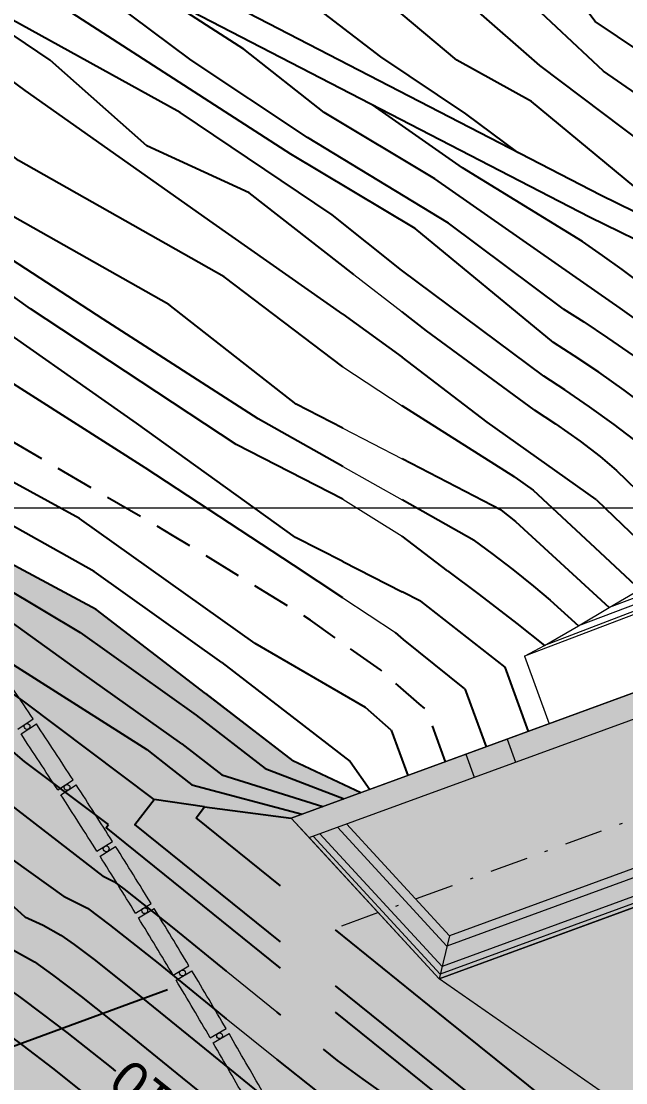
# Model space of a CAD drawing. Extents: x 61466 to 63015, y 108404 to 110397.
# Drawn here: x 62782.19 to 62801.97, y 108731.17 to 108765.94 of the extents above; entities that cross this region are included whole.
import ezdxf
from ezdxf.enums import TextEntityAlignment as Align

# ---------------------------------------------------------------- set-up
doc = ezdxf.new("R2010")
doc.units = 0
doc.header["$LTSCALE"] = 1.000015260077215
doc.header["$MEASUREMENT"] = 0
for name, pattern in [('NASCOSTA', [9.524999999999999, 6.35, -3.175]), ('TRATTEGGIATA2', [0.375, 0.25, -0.125]), ('TRATTOPUNTO2', [0.5, 0.25, -0.125, 0, -0.125])]:
    doc.linetypes.add(name, pattern=pattern)
for name, color, linetype in [('colore lago', 131, 'Continuous'), ('coordinate', 2, 'Continuous'), ('curve livello 1m', 2, 'Continuous'), ('curve livello 5m', 7, 'Continuous'), ('curve livello di scavo 1 m', 2, 'Continuous'), ('LIN010CO', 2, 'Continuous'), ('LIN010TR', 2, 'NASCOSTA'), ('LIN018CO', 6, 'Continuous'), ('LIN025CO', 7, 'Continuous'), ('LIN07CO', 4, 'Continuous'), ('LINCOLO-ROSSO-025', 10, 'Continuous'), ('Strade', 7, 'Continuous'), ('TEXT050', 3, 'Continuous'), ('TRATTCOLO-32', 255, 'Continuous')]:
    doc.layers.add(name, color=color, linetype=linetype)
doc.layers.add('Colori bordi', color=5, linetype='Continuous', plot=False)
doc.layers.add('no_plot', color=5, linetype='Continuous', plot=False)
doc.layers.add('LINCOLOBLU-025', color=150, linetype='Continuous', lineweight=25)
doc.styles.add('ARIAL', font='arial.ttf')

# ---------------------------------------------------------------- blocks, each defined once
blk = doc.blocks.new('SEZ1')
at = {"layer": 'LIN07CO'}
for q in [(-0.4999999999999929, 1.5), (0, 0)]:
    blk.add_line((7.105427357601002e-15, 1.5), q, dxfattribs=at)
at = {"layer": 'TEXT050', "style": 'ARIAL'}
blk.add_attdef('NOME_SEZIONE', text='', height=0.4, dxfattribs=at).set_placement((-0.25, 1.166651639040111), align=Align.MIDDLE)
blk = doc.blocks.new('CONTORNO')
at = {"layer": 'Colori bordi', "lineweight": 0, "ltscale": 2, "flags": 128}
blk.add_lwpolyline([(9.426109361193085, 101.4709291536419, 0.7650295739187453), (-27.5608030434887, 123.1135758659511), (-31.83024715010106, 118.9179519399622, 0.2781912939660241), (-69.07859010582615, 126.1408358634362), (-85.83009494427824, 120.004657439742), (-86.10525989600865, 120.7558459975553), (-102.9903825197835, 114.570722563818), (-98.15326363751956, 109.3137276651105), (-85.19983467704878, 114.0586477225297), (-84.42731888311391, 113.2190753062459), (-89.14397352362721, 103.0495060201356)], format="xyb", dxfattribs=at)
blk = doc.blocks.new('barrageflott')
at = {"layer": 'TRATTCOLO-32'}
h = blk.add_hatch(color=256, dxfattribs=at)
h.paths.add_polyline_path([(-40.67691753002873, 110.4231217600609), (-41.15748924885702, 110.0638853155397, -0.002639250744120517), (-39.85369007381087, 108.300381502384), (-39.36935275357973, 108.6545246376336, 0.002639250744116973)])
h.paths.add_polyline_path([(-39.25716675069998, 108.5009484511538), (-39.74182715073403, 108.1472475935734, -0.002639250744101069), (-38.45834038988687, 106.3689057472075), (-37.96997305427794, 106.7174704406352, 0.002639250744109729)])
h.paths.add_polyline_path([(-37.85955588555953, 106.5626176294172), (-38.34824120697158, 106.2144988901564, -0.002639250744143849), (-37.08523571027035, 104.4215529614594), (-36.59290260676062, 104.7644933574484, 0.002639250744123338)])
h.paths.add_polyline_path([(-36.48426879821636, 104.6083842932567), (-36.97691475170723, 104.265893469259, -0.002639250744139114), (-35.73455667465169, 102.4585793304432), (-35.23832257247705, 102.7958503132249, 0.002639250744122768)])
h.paths.add_polyline_path([(-35.13148641544103, 102.6385055330757), (-35.62802819065109, 102.3016876809706, -0.002639250744111712), (-34.4064809725096, 100.4802430944546), (-33.9064111540356, 100.8118002941192, 0.002639250744129094)])
h.paths.add_polyline_path([(-33.80138670346059, 100.6532404976024), (-34.30175897748268, 100.3221399276954, -0.002639250744078589), (-33.10118331971171, 98.48680451481778), (-32.5973435719643, 98.81260431313422, 0.002639250744100181)])
h.paths.add_polyline_path([(-32.49414464438451, 98.65285035969282), (-32.99828159042227, 98.32751063014439, -0.002639250744097403), (-31.81883543553704, 96.47852583962958), (-31.31129204148601, 96.79852537582337, 0.002639250744063179)])
h.paths.add_polyline_path([(-31.20993221332901, 96.63759828200273), (-31.71776750932622, 96.3180621930369, -0.002639250744102978), (-30.55960602012055, 94.45567126931564), (-30.04842574996292, 94.7698284456128, 0.002639250744125118)])
h.paths.add_polyline_path([(-29.94891835565795, 94.60774938226677), (-30.460385192986, 94.2940589707141, -0.002639250744062928), (-29.32366073217418, 92.41850692186563), (-28.80891083458846, 92.72678040910978, 0.002639250744101873)])
h.paths.add_polyline_path([(-28.71126896493661, 92.56357069867954), (-29.22630005727115, 92.25576723228733, -0.002639250744152593), (-28.11116216734808, 90.36730079773406), (-27.59291036058858, 90.6696500408143, 0.002639250744159465)])
h.paths.add_polyline_path([(-27.4971468609001, 90.5053311544616), (-28.01567445296678, 90.20345512650965, -0.0026392507441044), (-26.92226983667933, 88.30232274475566), (-26.4005842996994, 88.59870796791802, 0.002639250744119277)])
h.paths.add_polyline_path([(-26.30671176820761, 88.43330152268754), (-26.82866764477512, 88.13739264667674, -0.002639250744112393), (-25.7571401456662, 86.22384442242037), (-25.23208950912522, 86.51422663450649, 0.002639250744126293)])
h.paths.add_polyline_path([(-25.1401202952984, 86.34775439057557), (-25.66543579014251, 86.05785159500374, -0.002639250744129545), (-24.61592637370632, 84.13213926635217), (-24.08757971103478, 84.41648026593612, 0.002639250744081125)])
h.paths.add_polyline_path([(-23.9975259139319, 84.24896412367525), (-24.52613191878481, 83.96510554685665, -0.002639250744117161), (-23.49877865394228, 82.02748245216208), (-22.96720547211589, 82.30574483258533, 0.002639250744102623)])
h.paths.add_polyline_path([(-22.87907893881493, 82.13720682966232), (-23.41090591259126, 81.85942981483822, -0.002639250744108174), (-22.40584395347105, 79.91015085937397), (-21.87111418393033, 80.18229801363486, 0.002639250744105732)])
h.paths.add_polyline_path([(-21.78492650801491, 80.01276032223541), (-22.31990448584838, 79.74110141249548, -0.002639250744087263), (-21.33726605403353, 77.7804230349575), (-20.79945004353067, 78.04641916057153, 0.002639250744118918)])
h.paths.add_polyline_path([(-20.71521256344568, 77.87590408428514), (-21.25327116595872, 77.61039901792537, -0.002639250744117056), (-20.29318553309713, 75.63857915661356), (-19.75235403435363, 75.89838926029915, 0.002639250744117993)])
h.paths.add_polyline_path([(-19.6700778320228, 75.72691923136881), (-20.21114627458155, 75.4676029370894, -0.002639250744073535), (-19.27373974538932, 73.48490099610353), (-18.72996390784101, 73.7384908983222, 0.002639250744114349)])
h.paths.add_polyline_path([(-16.68350757488224, 69.21002784853044), (-17.23317691691045, 68.96947927867586, -0.002639250744130516), (-16.36453561045346, 66.95570166716061), (-15.81235747954634, 67.19043409299047, 0.002639250744103163)])
h.paths.add_polyline_path([(-17.6540927306196, 71.39369608346897), (-18.20096692482184, 71.14685885829385, -0.002639250744103309), (-17.30928556653089, 69.14317666215356), (-16.75983603970963, 69.3842269006418, 0.002639250744081492)])
h.paths.add_polyline_path([(-18.64965980718262, 73.56608847460302), (-19.19366690913739, 73.31299506693904, -0.002639250744106423), (-18.27906280475145, 71.31967188189446), (-17.73241416520614, 71.56700822150742, 0.002639250744093326)])
at = {"layer": 'LINCOLO-ROSSO-025', "lineweight": 0}
for p, q in [((-34.4064809725096, 100.4802430944546), (-33.9064111540356, 100.8118002941192)), ((-34.30175897746813, 100.3221399276954), (-33.80138670346059, 100.6532404976024)), ((-33.10118331971171, 98.48680451481778), (-32.5973435719643, 98.81260431313422)), ((-32.99828159043682, 98.32751063014439), (-32.49414464438451, 98.65285035969282)), ((-31.81883543553704, 96.47852583962958), (-31.31129204148601, 96.79852537582337)), ((-31.71776750931167, 96.3180621930369), (-31.20993221332901, 96.63759828200273)), ((-30.559606020106, 94.45567126931564), (-30.04842574996292, 94.7698284456128)), ((-30.46038519300055, 94.2940589707141), (-29.94891835565795, 94.60774938226677)), ((-29.32366073217418, 92.41850692186563), (-28.80891083460301, 92.72678040910978)), ((-29.22630005727115, 92.25576723228733), (-28.71126896493661, 92.56357069867954)), ((-28.11116216734808, 90.36730079773406), (-27.59291036058858, 90.6696500408143)), ((-28.01567445296678, 90.20345512650965), (-27.4971468609001, 90.5053311544616))]:
    blk.add_line(p, q, dxfattribs=at)
for centre in [(-34.10399138514185, 100.5668679202354), (-32.79772007883003, 98.56995421320607), (-31.51443846344773, 96.55818947181979), (-30.25431536196265, 94.53183835512027), (-29.01751655069529, 92.49116744105413), (-27.80420473752019, 90.43644519142981)]:
    blk.add_circle(centre, 0.09495690182756213, dxfattribs=at)
for radius, start, end in [(208.3435769920455, 33.54524647774818, 34.15011678750808), (208.3435769920455, 32.88807337687573, 33.49294368744631), (207.7435769920455, 32.88807337687573, 33.49294368744631), (208.3435769920455, 32.23090027664895, 32.83577058665396), (207.7435769920455, 32.23090027664895, 32.83577058665396), (207.7435769920455, 31.57372717591391, 32.17859748693687), (208.3435769920455, 31.57372717591391, 32.17859748693687), (208.3435769920455, 30.91655407606351, 31.52142438595143), (207.7435769920455, 30.91655407606351, 31.52142438595143), (208.3435769920455, 30.25938097533888, 30.86425128554118), (207.7435769920455, 30.25938097533888, 30.86425128554118), (208.3435769920455, 29.60220787538474, 30.20707818504319), (207.7435769920455, 29.60220787538474, 30.20707818504319)]:
    blk.add_arc((-207.5503023650672, -14.31788796625915), radius, start, end, dxfattribs=at)

msp = doc.modelspace()

# ---------------------------------------------------------------- hatches: boundary and pattern name
at = {"layer": 'colore lago', "linetype": 'Continuous', "lineweight": 0}
msp.add_hatch(color=256, dxfattribs=at).paths.add_polyline_path([(62823.09817661175, 108712.4259249997), (62823.69215338399, 108711.8537775154), (62824.21109170993, 108710.8043055153), (62823.36964649598, 108710.5709500145), (62827.76780187683, 108704.9415678377), (62841.0612084289, 108708.6281557489), (62841.76361921904, 108707.7291109357), (62836.24348806483, 108697.9723121517), (62840.64165107512, 108692.3430128031), (62841.44165107415, 108693.7569293927), (62841.44165107414, 108692.1954400526), (62842.48685966961, 108690.2224897483), (62842.98217337792, 108689.2875286929), (62843.39174940745, 108688.5144072743), (62843.65497841647, 108688.0175325301), (62843.97450582117, 108687.4143881501), (62844.75686056812, 108686.8771393775), (62845.651826458, 108686.3088956394), (62846.4281971067, 108685.8574338198), (62846.94271509662, 108685.6101572521), (62847.64613995038, 108685.5226941407), (62848.41310224529, 108685.4364554948), (62848.93480919932, 108685.253612581), (62849.70787289062, 108684.9346624083), (62850.50037421178, 108684.5752900286), (62850.96863960474, 108684.3175687119), (62851.94725538202, 108683.3047293175), (62853.32176082, 108681.8745688514), (62854.11505408533, 108681.0663942169), (62854.82266913473, 108680.3506902802), (62855.33964134585, 108679.8331626079), (62855.56100609637, 108679.6195167664), (62856.09811269535, 108679.3835591483), (62856.70619305045, 108678.9200388288), (62857.53490679127, 108678.2117382685), (62858.14972630373, 108677.6294074583), (62858.5092218959, 108677.2430243805), (62858.88387910501, 108676.3636242485), (62859.22313943096, 108675.2960024164), (62859.57892881548, 108674.5273686906), (62860.02155128967, 108674.2465495673), (62860.52435460854, 108673.9416885634), (62861.12115362707, 108673.2309147963), (62861.76312353993, 108672.325610857), (62862.36738475427, 108671.601265911), (62862.86301142563, 108671.2800164966), (62863.35149079989, 108671.0099513324), (62863.80977166743, 108670.755286542), (62864.37336186592, 108670.3884464301), (62865.15864880766, 108669.8550757039), (62866.02413744318, 108669.2525379477), (62866.82833272299, 108668.6781967457), (62867.74419357038, 108667.9959260937), (62868.79593716702, 108667.1897105296), (62869.66804043393, 108666.5014147227), (62870.57400836481, 108665.7583889601), (62871.45489499047, 108665.0205191369), (62872.22788044123, 108664.3587130485), (62872.81014484735, 108663.8438784899), (62873.11886833908, 108663.5469232564), (62873.68024425061, 108662.6645400266), (62874.16767086019, 108661.9407410948), (62874.81943522722, 108661.6995972521), (62876.54236221588, 108661.081396948), (62874.84939381115, 108652.7494769948), (62874.60899161969, 108651.5664090476), (62869.26120182507, 108652.494975652), (62863.75619694225, 108653.039973821), (62858.19319340221, 108653.2359729665), (62852.65020176403, 108653.068980779), (62847.09919926159, 108652.5469776052), (62841.61920353405, 108651.6369739431), (62836.19519993298, 108650.3589740651), (62830.87619968884, 108648.7639881032), (62825.68720432751, 108646.7969776052), (62820.62120243542, 108644.4869800466), (62815.73320194714, 108641.8729816335), (62811.01320072643, 108638.9139819997), (62806.80919834606, 108635.9189868825), (62802.65320011608, 108632.5279804128), (62798.57820316784, 108628.7519794362), (62795.53019901745, 108625.5499835866), (62792.2431954868, 108621.7199522686), (62789.65820175206, 108618.3019781946), (62786.55020328991, 108613.6989780324), (62783.7532062196, 108608.8829837697), (62781.28120609753, 108603.9239841359), (62779.15719791882, 108598.7899814504), (62777.36419865124, 108593.5199771779), (62775.92320438854, 108588.1479831594), (62774.82820316784, 108582.6989780324), (62774.09919926159, 108577.2059818166), (62773.74220463268, 108571.8269763845), (62773.73320194714, 108566.2699695485), (62774.08020206921, 108560.7079883473), (62774.82220646374, 108555.2139850515), (62775.90719791882, 108549.756984319), (62776.77414833636, 108546.5428929094), (62775.53419682018, 108543.8969837087), (62771.47070551834, 108542.340006355), (62770.73672383319, 108542.9311086512), (62769.8807971655, 108543.3994552256), (62769.15970351557, 108543.6045421058), (62768.39696209739, 108543.3970987212), (62767.45374367202, 108542.8951868686), (62766.47973204842, 108542.3669666459), (62765.62461103556, 108542.0805981508), (62765.12870497692, 108542.1670055606), (62764.204231476, 108542.3740838165), (62761.9196536024, 108542.9690183366), (62758.98866001823, 108543.7845903441), (62755.80542274813, 108544.684752528), (62752.76411381675, 108545.5334575773), (62750.25890524864, 108546.1946581808), (62749.51457897673, 108546.3610908702), (62748.65062731056, 108546.5450740564), (62748.14007827736, 108546.6655041552), (62747.52541194316, 108546.9626913245), (62746.76880594499, 108547.3351362076), (62745.62765381109, 108547.8242149221), (62744.24713276765, 108548.3862628351), (62742.73242988839, 108548.9885983218), (62741.18873224709, 108549.5985397573), (62739.72122691743, 108550.1834055166), (62738.4351009732, 108550.7105139748), (62737.43554148808, 108551.147183507), (62736.77867844934, 108551.475139223), (62735.73992291521, 108552.1307264756), (62732.79995647849, 108553.8291477977), (62729.64050356369, 108555.8461097675), (62727.66619297499, 108557.1446212464), (62727.66619297498, 108746.1014998636), (62759.54776977518, 108763.6790541956), (62762.17366749162, 108761.5122182599), (62766.05824036466, 108758.5995564815), (62770.75016502605, 108755.7212977379), (62775.76967393806, 108752.4274879924), (62780.62539072475, 108748.8213352054), (62784.64869804524, 108746.6715138796), (62791.07767767625, 108741.7120747868), (62792.19060390321, 108741.1924323833), (62793.30353013008, 108740.6727899799), (62792.40613320151, 108740.3440665982), (62791.02638676144, 108739.8386570594), (62795.86350564371, 108734.5816621607), (62808.8169346042, 108739.3265822181), (62809.5894503981, 108738.4870098018), (62804.8727957576, 108728.3174405157), (62809.7099146398, 108723.0604456169), (62811.19752626401, 108726.267881954), (62812.27661652953, 108725.7715037746), (62812.5570701946, 108725.5001296401), (62813.17887806522, 108725.007059065), (62813.95657222585, 108724.4397909695), (62814.81879083112, 108723.8336711778), (62815.6941720356, 108723.224045514), (62816.51135399395, 108722.6462598022), (62817.19897486074, 108722.1356598666), (62817.68567279058, 108721.7275915312), (62818.12691195921, 108721.1889484797), (62818.71211063369, 108720.4672658768), (62819.25879983142, 108719.8402666681), (62819.8945759946, 108719.1211262297), (62820.22701885716, 108718.7313537859), (62820.52803513606, 108718.087378359), (62820.82610423578, 108717.2446839942), (62821.42451595351, 108715.3352864398), (62821.73040465539, 108714.4546509352), (62822.04445360452, 108713.7474402752)])
at = {"layer": 'LINCOLOBLU-025', "linetype": 'Continuous', "lineweight": 0}
h = msp.add_hatch(color=256, dxfattribs=at)
h.dxf.hatch_style = 1
h.paths.add_polyline_path([(62848.33335153045, 108705.9380473326), (62847.63706697371, 108706.3319861807), (62847.70318092619, 108706.4488421961, -0.1419504759836536), (62851.28574381897, 108709.9500039628), (62851.84925946483, 108710.2519463723), (62850.38511670616, 108714.0366011934), (62848.09857755758, 108713.4024877666), (62838.05603476665, 108695.6523534757), (62840.10850940776, 108693.0253057337), (62840.64161915146, 108692.3429563782), (62846.42824801597, 108702.5707882703)])
h.paths.add_polyline_path([(62848.09857755758, 108713.4024877666), (62841.73479803451, 108711.6376555118), (62825.95520132848, 108707.2615860499), (62827.76777758256, 108704.9415942408), (62841.06118413463, 108708.628182152), (62841.76359492475, 108707.7291373388), (62836.24346377055, 108697.9723385548), (62838.05603476665, 108695.6523534757)])
h.paths.add_polyline_path([(62850.38511670616, 108714.0366011934), (62849.26841637551, 108716.9231539323), (62840.91170492508, 108714.6056327394), (62840.69791422422, 108715.3765371021), (62823.3696222017, 108710.5709764176), (62825.95520132848, 108707.2615860499), (62841.73479803451, 108711.6376555118)])
edge = h.paths.add_edge_path()
edge.add_line((62819.64908680371, 108742.911108537), (62816.5624024619, 108748.3407075502))
edge.add_line((62816.5624024619, 108748.3407075502), (62808.1866500426, 108745.2726183386))
edge.add_line((62808.1866500426, 108745.2726183386), (62807.91148509092, 108746.0238068962))
edge.add_line((62807.91148509092, 108746.0238068962), (62791.02636246716, 108739.8386834625))
edge.add_line((62791.02636246716, 108739.8386834625), (62795.86348134943, 108734.5816885637))
edge.add_line((62795.86348134943, 108734.5816885637), (62808.8169103099, 108739.3266086212))
edge.add_line((62808.8169103099, 108739.3266086212), (62809.58942610383, 108738.4870362049))
edge.add_line((62809.58942610383, 108738.4870362049), (62804.87277146332, 108728.3174669188))
edge.add_line((62804.87277146332, 108728.3174669188), (62809.70989034553, 108723.06047202))
edge.add_line((62809.70989034553, 108723.06047202), (62816.23203688653, 108737.1228586475))
edge.add_line((62816.23203688653, 108737.1228586475), (62815.50629536007, 108737.4594581674))
edge.add_line((62815.50629536007, 108737.4594581674), (62816.8329831881, 108740.3199270412))
edge.add_arc((62821.36886775069, 108738.2161800182), 5.000000030219407, 110.11809058462421, 155.1180905846439, ccw=False)

# ---------------------------------------------------------------- linework, layer by layer
at = {"layer": 'Colori bordi', "linetype": 'Continuous', "lineweight": 0, "flags": 128}
msp.add_lwpolyline([(62780.62539072475, 108748.8213352054), (62784.64869804524, 108746.6715138796), (62791.07767767625, 108741.7120747868), (62792.19060390321, 108741.1924323833), (62793.30353013008, 108740.6727899799), (62792.40613320151, 108740.3440665982), (62791.02638676144, 108739.8386570594), (62795.86350564371, 108734.5816621607), (62808.8169346042, 108739.3265822181), (62809.5894503981, 108738.4870098018), (62804.8727957576, 108728.3174405157)], dxfattribs=at)
at = {"layer": 'coordinate', "linetype": 'Continuous', "lineweight": 0}
for p, q in [((62727.66619297498, 108750.0000152588), (62794.65394160839, 108750.0000152588)), ((62794.65394160839, 108750.0000152588), (62912.46193553894, 108750.0000152588))]:
    msp.add_line(p, q, dxfattribs=at)
at = {"layer": 'curve livello 1m', "color": 152, "linetype": 'TRATTEGGIATA2', "ltscale": 5, "flags": 128}
msp.add_lwpolyline([(62796.07571221086, 108741.6882571892), (62795.45661276275, 108743.3783722225), (62795.2140165139, 108743.5837344707), (62794.52546885352, 108744.1801949249), (62793.9459773293, 108744.6938517407), (62791.65480363501, 108746.3247884124), (62787.1459236623, 108749.0987513028), (62780.76412517219, 108752.8436018339), (62775.35346920494, 108757.1432456294), (62768.20862916773, 108761.9976815455), (62764.53215727046, 108764.7716455798), (62763.53470424555, 108765.8772258322)], dxfattribs=at)
at = {"layer": 'curve livello 5m', "color": 2}
for p, q in [((62792.71392628861, 108756.3413927796), (62794.65415480157, 108754.9359709917)), ((62792.71392628861, 108748.2430129228), (62794.65415480157, 108747.2552596596)), ((62798.01188175486, 108744.7844698366), (62798.78280517196, 108742.679881857)), ((62788.21930761161, 108743.9256260501), (62791.07767767625, 108741.7120747868)), ((62793.30353013008, 108740.6727899799), (62791.07767767634, 108741.7120747867))]:
    msp.add_line(p, q, dxfattribs=at)
at = {"layer": 'curve livello 5m', "color": 2, "flags": 128}
for points in [[(62805.33221949961, 108761.4731908657), (62801.24392786922, 108764.3062814451), (62798.16531322326, 108767.2030377971), (62794.09067500559, 108771.3671239805), (62788.83891979145, 108775.8933057089), (62786.62422480161, 108778.6073773118)], [(62792.71392628861, 108756.3413927796), (62788.47673016034, 108759.3274814295), (62782.31949947765, 108763.6726165294), (62776.70555324162, 108767.8367027128), (62772.55338758655, 108770.849577025)], [(62792.71392628861, 108748.2430129228), (62791.16923237357, 108749.0294030027), (62785.96667877288, 108752.7742535338), (62780.41728835819, 108756.657801809), (62772.30130440732, 108762.62182311), (62767.02938427831, 108766.227975897), (62765.96547059452, 108767.2174019419)], [(62800.24353772291, 108757.6191852344), (62795.72052973635, 108760.7758601775), (62792.09862925296, 108762.9484265834), (62789.47275234127, 108765.0304702471), (62786.85183893642, 108766.7313162577)], [(62788.21930761161, 108743.9256260501), (62788.21930761161, 108743.9256260501), (62784.64869804523, 108746.6715333447), (62780.62539072474, 108748.8213546705), (62775.76967393805, 108752.4275074575), (62770.75016502605, 108755.7213172031), (62766.05824036465, 108758.5995759467), (62762.17366749161, 108761.5122377251), (62759.54776977518, 108763.6790736608)], [(62785.04534456848, 108739.6319348708), (62782.29528043995, 108741.6976900475), (62778.87334765264, 108744.611900729), (62774.56424762076, 108747.6528160237), (62770.38188656142, 108751.5806647554), (62763.5380209868, 108756.2687434547), (62755.26445056529, 108761.3175130452)], [(62803.31551321442, 108755.4524250052), (62801.7858717802, 108756.5448027529), (62800.24353772291, 108757.6191852344)], [(62801.00102180502, 108750.2708886862), (62797.44093257027, 108752.8097810676), (62794.65415480157, 108754.9359709917)], [(62801.00102180502, 108750.2708886862), (62801.3144102348, 108749.9773250001), (62801.84844290488, 108749.4647337974)], [(62801.84843777694, 108749.4647307837), (62802.10376887483, 108749.219651256), (62802.9075337032, 108748.4472091602), (62803.4500951876, 108747.9361980562)], [(62795.25408949642, 108746.9498381855), (62794.65415480157, 108747.2552596596)], [(62795.25408949642, 108746.9498381855), (62798.01188175485, 108744.7844698366)], [(62790.67760436775, 108734.9290342056), (62784.96617371011, 108739.5337354783), (62784.96617371011, 108739.5337354783), (62785.04533978426, 108739.6319289367)], [(62779.74891790357, 108735.2808346372), (62780.39571187791, 108734.9864086993), (62781.13974843515, 108734.6068974254), (62781.75781660815, 108734.2561541978), (62781.75781660815, 108734.2561541978), (62782.16868385187, 108733.9660083358), (62782.88204159408, 108733.4354582869), (62783.68388251213, 108732.8236690657), (62785.13427471034, 108731.6695074667), (62785.27497634636, 108731.5550814593)], [(62822.27927462575, 108706.1590977171), (62820.7825035203, 108707.3682845798), (62814.20701710384, 108715.9590206895), (62792.47019997232, 108733.4837978442)]]:
    msp.add_lwpolyline(points, dxfattribs=at)
at = {"layer": 'curve livello di scavo 1 m', "linetype": 'Continuous', "lineweight": 0}
for p, q in [((62804.61063858033, 108747.7378676014), (62800.42121661127, 108746.134723605)), ((62804.66591747299, 108747.9731640404), (62801.42596496605, 108746.7333485125)), ((62804.52772024133, 108747.384922943), (62798.66072102696, 108745.1398293151)), ((62804.55535968766, 108747.5025711625), (62799.30956029919, 108745.4951887938)), ((62798.66072102696, 108745.1398293151), (62799.46965338608, 108742.9314785483))]:
    msp.add_line(p, q, dxfattribs=at)
at = {"layer": 'LIN010CO', "linetype": 'Continuous', "lineweight": 0}
for p, q in [((62808.14827526948, 108740.0532956298), (62796.12212583885, 108735.6480437215)), ((62796.12212583887, 108735.6480437215), (62792.53999136097, 108739.541117912)), ((62808.7249316312, 108739.4265838152), (62795.8990991465, 108734.7284031253)), ((62808.56816417223, 108739.5969591465), (62795.95973027823, 108734.9784128866)), ((62795.8990991465, 108734.7284031253), (62791.74030830684, 108739.2481891303)), ((62795.95973027823, 108734.9784128866), (62791.95770689749, 108739.3278235605)), ((62796.20365806652, 108735.9842382177), (62795.86351327309, 108734.581666367))]:
    msp.add_line(p, q, dxfattribs=at)
at = {"layer": 'LIN010TR', "linetype": 'TRATTOPUNTO2', "lineweight": 0, "ltscale": 5, "flags": 128}
msp.add_lwpolyline([(62792.68472842413, 108736.3140008215), (62818.63592400274, 108745.8200820909), (62825.99757186894, 108748.5166986179, -0.448954292473764), (62870.31262296876, 108724.7176105287), (62882.81112931504, 108672.2807103333)], format="xyb", dxfattribs=at)
at = {"layer": 'LIN018CO', "lineweight": 0}
msp.add_line((62801.42596496605, 108746.7333485125), (62802.43353275488, 108747.3330523179), dxfattribs=at)
at = {"layer": 'LIN018CO'}
for p, q in [((62787.91907786834, 108739.8505272588), (62788.19021323915, 108740.2048187437)), ((62790.67760436775, 108737.6265327391), (62787.91907786834, 108739.8505272588)), ((62796.06584892511, 108733.282392355), (62792.47019997231, 108736.1812963777))]:
    msp.add_line(p, q, dxfattribs=at)
at = {"layer": 'LIN018CO', "lineweight": 0, "flags": 128}
msp.add_lwpolyline([(62798.66072102696, 108745.1398293151), (62799.3095602992, 108745.4951887938), (62800.42121661127, 108746.134723605), (62801.42596496605, 108746.7333485125)], dxfattribs=at)
at = {"layer": 'LIN018CO', "flags": 128}
for points in [[(62790.67760436775, 108735.7896646901), (62785.90829075107, 108739.6348071416), (62786.5403654028, 108740.4510083713)], [(62822.27927462575, 108707.0204174576), (62821.26585374435, 108707.8391232782), (62814.69016245152, 108716.4301270546), (62792.47019997232, 108734.3444283287)], [(62799.90054677374, 108730.1907610068), (62796.06584892511, 108733.282392355)]]:
    msp.add_lwpolyline(points, dxfattribs=at)
at = {"layer": 'LIN025CO', "linetype": 'Continuous', "lineweight": 0}
for p, q in [((62791.02639439081, 108739.8386612657), (62804.48799874885, 108744.7697290716)), ((62791.6127118311, 108739.2014497629), (62804.56614079163, 108743.9463698203)), ((62798.09413164599, 108742.4276165428), (62798.36929659775, 108741.676427985)), ((62796.74058516543, 108741.9318042089), (62797.01575011717, 108741.1806156511)), ((62807.93746607311, 108740.2824036788), (62796.20365806654, 108735.9842382177)), ((62791.61271183114, 108739.2014497628), (62791.02639439081, 108739.8386612657)), ((62796.20365806654, 108735.9842382177), (62792.83233278495, 108739.6482043592)), ((62795.86351327307, 108734.581666367), (62791.61271183113, 108739.2014497628)), ((62808.81694223356, 108739.3265864244), (62795.86351327307, 108734.581666367)), ((62804.87280338696, 108728.317444722), (62795.86351327307, 108734.581666367))]:
    msp.add_line(p, q, dxfattribs=at)
at = {"layer": 'no_plot', "linetype": 'Continuous', "lineweight": 0}
for p, q in [((62793.0782992268, 108757.6485943336), (62794.65415480157, 108756.4177818777)), ((62792.71392628861, 108754.6210716692), (62794.65415480157, 108753.3411429561)), ((62792.71392628861, 108752.6133856424), (62794.65415480157, 108751.608384533)), ((62792.71392628861, 108751.3569177323), (62794.65415480157, 108750.264990787)), ((62792.71392628861, 108750.2849122653), (62794.65415480157, 108749.0743037576)), ((62792.71392628861, 108747.0594127248), (62794.43629039297, 108745.9192683556)), ((62790.55177060707, 108733.4848078651), (62788.9007959793, 108734.8265655508)), ((62790.55177060707, 108731.9323442352), (62788.9007959793, 108733.2717209213))]:
    msp.add_line(p, q, dxfattribs=at)
at = {"layer": 'no_plot'}
for p, q in [((62788.75198634814, 108744.9401245812), (62792.94988848503, 108741.6892258633)), ((62796.71057177312, 108744.0723612564), (62797.40545812001, 108742.1753512286)), ((62787.92080889336, 108743.2135253739), (62790.17672595158, 108741.4665199334)), ((62794.29872998776, 108742.7211481746), (62794.84255014082, 108741.2365423994)), ((62787.44271204816, 108742.2695087182), (62788.75578360404, 108741.2526525604)), ((62787.07782983979, 108741.4716867018), (62787.77779099073, 108740.9296295661)), ((62790.17672595166, 108741.4665199333), (62792.7584701436, 108740.4731311814)), ((62792.94988848503, 108741.6892258633), (62793.60087254283, 108740.7817083198)), ((62788.75578360414, 108741.2526525604), (62792.05956367168, 108740.2171174767)), ((62787.7777909907, 108740.9296295662), (62791.38077384626, 108739.9684726223)), ((62788.19021323915, 108740.2048187437), (62786.5403654028, 108740.4510083713)), ((62788.19021323915, 108740.2048187437), (62791.02639439083, 108739.8386612657))]:
    msp.add_line(p, q, dxfattribs=at)
at = {"layer": 'no_plot', "flags": 128}
for points in [[(62806.71982809455, 108762.0691581777), (62800.97228634128, 108765.9357068216), (62798.25585993565, 108769.5566519755), (62793.81903208687, 108773.9017859314), (62789.47275234127, 108776.7985422834), (62787.48788328002, 108779.0835458503)], [(62803.94461090466, 108760.8772235536), (62799.16133540419, 108764.4873292176), (62796.988194836, 108766.3883251088), (62792.82300990594, 108769.4661280893), (62788.29563395401, 108773.5396915305), (62784.18924460813, 108777.2648779456)], [(62802.55700230972, 108760.2812562416), (62798.88969248547, 108763.3105221284), (62796.44491038934, 108764.6683758461), (62792.46082027484, 108768.0177504853), (62788.92946650383, 108770.823982951), (62785.57920893916, 108773.7207393029), (62782.25475210994, 108776.1983169281)], [(62798.44441572356, 108761.6358095716), (62796.73823556359, 108762.9041730288), (62793.96354105163, 108764.7765988663), (62791.25821306801, 108766.8570707481), (62787.92857798473, 108769.6310347824), (62784.04400511169, 108772.4049976727), (62780.6498747257, 108775.3134855537)], [(62799.61125374058, 108755.4143138551), (62795.08669718653, 108759.146434801), (62791.01206035964, 108761.5905728657), (62783.85880610524, 108766.2072773364), (62777.88267162888, 108770.9145068372), (62776.13576512991, 108772.8246812145)], [(62799.29511174941, 108754.3118781654), (62794.63395945225, 108757.7885799393), (62792.37027217168, 108759.5990530882), (62787.39015987625, 108762.9484265834), (62781.50457211227, 108766.2072773364), (62776.70555324162, 108770.099794149), (62774.74624578112, 108772.0585851082)], [(62793.0782992268, 108757.6485943336), (62789.65384715683, 108760.3232418902), (62786.30358959215, 108761.8621433805), (62783.13442684303, 108764.6683758461), (62776.97719616034, 108768.8324631735), (62773.47322378885, 108771.3567185294)], [(62799.92739573174, 108756.5167495448), (62796.17326747062, 108759.3274814295), (62791.5553448063, 108762.1337138952), (62787.75234950735, 108764.6683758461), (62784.49263865507, 108767.1125139108), (62780.23690701262, 108769.9187463765), (62779.21325178775, 108771.0274134763)], [(62792.71392628861, 108754.6210716692), (62788.83035397928, 108757.5642932924), (62782.10171867516, 108761.3784932675), (62776.62169617959, 108765.608787619), (62770.91060109535, 108769.9438448843)], [(62792.71392628861, 108752.6133856424), (62791.1888451489, 108753.4033483849), (62787.02680199019, 108756.6627550956), (62780.64500350007, 108760.2689078826), (62774.12447056252, 108765.539438175), (62769.46072816575, 108769.1444734995)], [(62792.71392628861, 108751.3569177323), (62789.94023234037, 108752.9179045645), (62784.87641318711, 108756.1773112752), (62779.32702277244, 108759.7834640622), (62773.43079554375, 108764.4298527901), (62768.28968047419, 108768.4988293222)], [(62792.71392628861, 108750.2849122653), (62789.22694593704, 108752.0807625252), (62782.49830924215, 108756.5191040649), (62778.82183873566, 108759.1543692111), (62773.27244832097, 108763.1766163744), (62769.45724197626, 108766.0199287088), (62767.19661577509, 108767.8961802043)], [(62792.71392628861, 108747.0594127248), (62791.09986445446, 108748.1278648059), (62786.24414766776, 108751.3179220726), (62777.85069482201, 108756.657801809), (62771.81573314589, 108761.442889425), (62766.68254607353, 108765.049041068), (62764.79582431314, 108766.5725304166)], [(62793.45566426562, 108743.4684351258), (62789.85125164592, 108745.5619479598), (62784.09375886468, 108749.6535445672), (62780.27855391075, 108751.734016449), (62774.38232529129, 108755.8256130563), (62771.33016188446, 108758.5995759467), (62766.89064844008, 108761.7896343573), (62762.58987083393, 108764.7716455798), (62762.16648495165, 108765.1228732753)], [(62788.75182368524, 108744.940250549), (62784.57933012612, 108747.9198176177), (62780.00108362509, 108750.4857333199), (62774.59042765784, 108754.5079804832), (62769.24913960971, 108757.6980388939), (62764.18532045646, 108761.7202849133), (62760.74273149174, 108764.337902571)], [(62758.55402559775, 108763.1311838127), (62762.81514654822, 108760.2468114199), (62767.66136570035, 108756.7861388334), (62773.78570861547, 108752.7398150366), (62779.11122383102, 108748.9064551083), (62784.11720741043, 108745.9249529419), (62787.92064935902, 108743.213648919)], [(62800.55967971408, 108758.7216209241), (62796.6260052049, 108761.1379545785), (62793.68148147338, 108763.1985778065)], [(62787.44255847961, 108742.2696276432), (62784.17046314671, 108744.59392476), (62779.00471374923, 108748.3208027541), (62773.67919853368, 108752.0476807481), (62767.39508980049, 108756.2004864792), (62762.28259474851, 108759.9273644732), (62757.97527011741, 108762.8120933874)], [(62756.90956370419, 108762.2245279574), (62759.35356124088, 108760.8857041693), (62763.02816810257, 108758.5430958962), (62767.60810996407, 108755.5615937297), (62772.45432911619, 108751.8347157357), (62778.20588604967, 108747.7883919389), (62781.93374725687, 108744.8601301676), (62786.30066895478, 108742.0915930136), (62787.07782983979, 108741.4716867018)], [(62786.54037006162, 108740.4510143872), (62782.30653323851, 108743.635585064), (62774.90406656039, 108748.9064551083), (62768.77972364528, 108753.6981547327), (62763.07544348614, 108757.906086082), (62756.22444734055, 108761.8467966369)], [(62784.87805037295, 108737.9423979002), (62781.15463664111, 108740.8107554666), (62776.71879763671, 108744.611900729), (62770.50862414316, 108749.5533875109), (62766.83321480158, 108752.340893579), (62755.93372714014, 108759.3096587494), (62753.9469401795, 108760.5911182833)], [(62783.5957672556, 108737.2770070845), (62780.77442111431, 108739.2902978193), (62777.22575074525, 108742.331213114), (62772.46408126345, 108746.0259450788), (62769.17818342018, 108748.8630171873), (62764.697412496, 108751.4761103703), (62757.37882235083, 108756.4036581691), (62752.18655745717, 108759.6205507627)], [(62782.31348413826, 108736.6116162687), (62779.55863348826, 108739.0825835194), (62775.45126048879, 108741.6210159167), (62767.31119518741, 108747.5191413468), (62762.23298980894, 108750.8041724501), (62757.52818096441, 108753.7905649861), (62752.37529488837, 108756.8516171639), (62750.29538913272, 108758.5778760487)], [(62828.89476748033, 108738.2752156903), (62820.97345602781, 108743.7152583866), (62818.26266992816, 108745.5241695827), (62817.65679106129, 108745.8512720133), (62816.92825896503, 108746.2222613555), (62816.31633220424, 108746.5521852709), (62815.3643612286, 108747.1317721874), (62814.40846077695, 108747.7392863569), (62813.54151761652, 108748.3132334483), (62812.85641851451, 108748.7921191303), (62812.44605023806, 108749.1144490716), (62811.9148116133, 108749.7881773318), (62811.35695329279, 108750.5057502017), (62811.08847658738, 108750.7273814298), (62810.47862206014, 108751.2131976612), (62809.65063341181, 108751.8656343592), (62808.72775434318, 108752.5871269868), (62805.19155041531, 108755.2948100988), (62801.8518410999, 108757.810219154), (62801.20842984843, 108758.2697047028), (62800.55967971408, 108758.7216209241)], [(62798.97896975824, 108753.2094424758), (62795.44888820841, 108755.7970601618), (62794.65415480157, 108756.4177818777)], [(62799.92739573174, 108756.5167495448), (62800.59546966228, 108756.0932008506), (62801.37952278246, 108755.5687825296), (62802.21707540284, 108754.9875634574)], [(62804.99160807739, 108751.3099416971), (62804.49988948417, 108751.7015797348), (62803.89697867235, 108752.2648587952), (62803.32974354691, 108752.7915468937), (62802.69666764323, 108753.2834634718), (62801.91903695538, 108753.8546448641), (62801.08609523875, 108754.4421446634), (62800.28708624871, 108754.9830164628), (62799.61125374058, 108755.4143138551)], [(62803.89747321705, 108750.6771117273), (62803.29923953006, 108751.2497947017), (62802.70086089872, 108751.821470873), (62802.23355372289, 108752.2393032957), (62801.58761022048, 108752.7369390686), (62800.79072907908, 108753.3130147692), (62799.98064976623, 108753.8703784505), (62799.29511174941, 108754.3118781654)], [(62798.3466857759, 108751.0045710964), (62794.65415480157, 108753.3411429561)], [(62798.97896975824, 108753.2094424758), (62799.6756989554, 108752.7546087909), (62800.47510419266, 108752.1907633175), (62801.13736389887, 108751.6870596977), (62801.13736389887, 108751.6870596977), (62801.66530836907, 108751.2209308405), (62802.33785053126, 108750.5846157884), (62802.87195982836, 108750.0705407739)], [(62797.89880029227, 108749.9277204794), (62794.65415480157, 108751.608384533)], [(62798.3466857759, 108751.0045710964), (62798.94498425081, 108750.5825725016), (62800.80401364179, 108748.8509244062)], [(62797.01723002699, 108748.9350930481), (62794.65415480157, 108750.264990787)], [(62797.89880029227, 108749.9277204794), (62798.36851519124, 108749.5589088794), (62801.42596496607, 108746.7333485125)], [(62796.13565976171, 108747.9424656168), (62794.65415480157, 108749.0743037576)], [(62797.01723002699, 108748.9350930481), (62797.59142551974, 108748.506961593), (62798.27478121921, 108747.9779752561), (62798.95078094598, 108747.4396204233), (62799.50290852068, 108746.9833834806), (62799.50290852068, 108746.9833834806), (62800.42121661127, 108746.134723605)], [(62800.80400827561, 108748.8509212525), (62802.43353275488, 108747.3330523179)], [(62796.13565976171, 108747.9424656168), (62797.17554589487, 108747.1671060592), (62798.41312460259, 108746.209095132), (62799.3095602992, 108745.4951887938)], [(62796.7105717731, 108744.0723612564), (62794.69683592612, 108745.6935685007), (62794.43629039297, 108745.9192683556)], [(62794.29872998773, 108742.7211481746), (62793.45566426562, 108743.4684351258)], [(62784.87805037295, 108737.9423979002), (62785.22188066102, 108737.7670201324), (62785.55153381531, 108737.5218451146), (62787.18160791023, 108736.2247001588), (62788.9007959793, 108734.8265655508)], [(62783.5957672556, 108737.2770070845), (62784.3558646478, 108736.8893036487), (62785.08462098951, 108736.3473011024), (62786.66977461039, 108735.0859019856), (62788.58492462279, 108733.5284007675), (62788.9007959793, 108733.2717209213)], [(62782.31348413826, 108736.6116162687), (62782.91112829069, 108736.3301518975), (62783.48984863458, 108736.0115871651), (62783.48984863458, 108736.0115871651), (62783.9249967707, 108735.6981172546), (62784.61770816371, 108735.1727570902), (62784.61770816371, 108735.1727570902), (62786.15794131024, 108733.9471038128), (62788.01881932932, 108732.4337394482), (62789.82867328632, 108730.9630361833), (62791.21583424661, 108729.8653662048), (62791.21583424661, 108729.8653662048), (62792.00156977821, 108729.2862860393), (62792.98961641143, 108728.5810454527), (62794.0546668113, 108727.8291639159), (62795.07141364284, 108727.1101608998), (62795.91454957105, 108726.5035558754), (62796.45876726094, 108726.0888683137), (62796.45876726094, 108726.0888683137), (62796.58313035006, 108725.9782235632)], [(62781.03120102092, 108735.9462254529), (62781.8403269049, 108735.5651623952), (62782.62383262137, 108735.1338706815), (62782.62383262137, 108735.1338706815), (62783.21296181952, 108734.7094766379), (62784.15079533793, 108733.998213078), (62784.15079533793, 108733.998213078), (62785.64610801022, 108732.8083056398), (62787.45271403596, 108731.3390781289), (62789.20978410231, 108729.9112675184), (62790.5564888965, 108728.8456107815), (62790.5564888965, 108728.8456107815), (62791.31930866843, 108728.283419329), (62792.27853919457, 108727.5987468893), (62793.31252769376, 108726.8687937698), (62794.29962138485, 108726.170760278), (62795.11816748664, 108725.5818467216), (62795.64651321796, 108725.179253408), (62795.64651321796, 108725.179253408), (62796.47773984694, 108724.4397183612), (62796.58313035006, 108724.3416756177)], [(62778.46663478623, 108734.6154438214), (62779.24745197143, 108734.2600094154), (62780.14566153021, 108733.8018590053), (62780.89180059494, 108733.3784377142), (62780.89180059494, 108733.3784377142), (62781.38780429544, 108733.0281702654), (62782.24897803299, 108732.3876840948), (62783.21696968634, 108731.6491250535), (62783.21696968634, 108731.6491250535), (62784.62244141031, 108730.5307092937), (62786.32050344947, 108729.14975549), (62787.97200573454, 108727.8077301883), (62789.23779819629, 108726.8060999348), (62789.23779819629, 108726.8060999348), (62789.95478644878, 108726.2776859085), (62790.85638476075, 108725.6341497625), (62791.82824945861, 108724.9480534775), (62792.75603686883, 108724.2919590344), (62793.52540331781, 108723.7384284139), (62794.02200513199, 108723.3600235966), (62794.02200513199, 108723.3600235966), (62794.80329024036, 108722.664921083), (62796.08359482167, 108721.4738785321), (62796.58313035006, 108721.000267367)], [(62790.55177060707, 108733.4848078651), (62790.67760436775, 108733.3825542429)], [(62792.07267072111, 108732.2703454669), (62792.53452494682, 108731.9048770515), (62792.53452494682, 108731.9048770515), (62793.3660919978, 108731.29201946), (62794.41177084519, 108730.5456425796), (62795.53894504637, 108729.7499042082), (62796.6149981588, 108728.9889621435), (62797.50731373984, 108728.3469741832), (62797.64630772836, 108728.2410623776)], [(62790.55177060707, 108731.9323442352), (62791.87517959672, 108730.8851216281), (62791.87517959672, 108730.8851216281), (62792.68383088795, 108730.2891527497), (62793.70069362823, 108729.5633440162), (62794.79680592875, 108728.7895340621), (62795.84320590074, 108728.0495615217), (62796.58313035006, 108727.5172133278)]]:
    msp.add_lwpolyline(points, dxfattribs=at)
at = {"layer": 'Strade', "linetype": 'Continuous', "flags": 128}
for points in [[(62801.1411408334, 108760.240427399), (62780.71437141919, 108770.8099696113), (62777.26075253552, 108773.4449305632)], [(62800.78920170299, 108759.5219993591), (62780.57563558096, 108769.9777797147), (62776.56983827704, 108773.0640026375)], [(62887.73570608324, 108696.5258969021), (62883.41296430719, 108698.9681643833), (62880.85491649931, 108700.3015715011), (62877.77332756634, 108701.841401002), (62875.73022814246, 108703.9103729153), (62874.93650582201, 108707.0852652723), (62870.11607187057, 108712.5987790151), (62863.17493912143, 108718.1297429245), (62855.96644478213, 108722.1088785732), (62849.63269034836, 108724.0378652788), (62845.28568967558, 108725.3793210557), (62840.2064681738, 108732.5433011639), (62831.65543768262, 108740.3758381963), (62820.04256197262, 108747.8530174253), (62813.45919107845, 108752.3821390385), (62806.19375411215, 108757.765284135), (62801.1411408334, 108760.240427399)], [(62887.44019886485, 108695.7740001678), (62883.03120228282, 108698.2649999857), (62880.49120136729, 108699.5889999866), (62877.29720112315, 108701.1849999428), (62875.00720020763, 108703.5039999485), (62874.20720097057, 108706.7039999962), (62869.56120106212, 108712.017999649), (62862.72920414439, 108717.4619998932), (62855.65320011607, 108721.3680000305), (62849.39820286266, 108723.2730007172), (62844.79020115367, 108724.6949996948), (62839.60319706432, 108732.0110015869), (62831.16520115367, 108739.7400016785), (62819.59919926158, 108747.1870002747), (62812.99420353404, 108751.7309989929), (62805.77620121471, 108757.0789985657), (62800.78920170299, 108759.5219993591)]]:
    msp.add_lwpolyline(points, dxfattribs=at)

# ---------------------------------------------------------------- block references
at = {"layer": 'curve livello 1m', "linetype": 'Continuous', "lineweight": 0}
msp.add_blockref('barrageflott', (62816.4872789256, 108642.2762460454), dxfattribs=at)
at = {"layer": 'LIN025CO', "xscale": 5.000000000000001, "yscale": 5.000000000000001, "zscale": 5.000000000000001, "rotation": 110.1180907281297}
msp.add_blockref('SEZ1', (62786.97763462362, 108734.2234575432), dxfattribs=at)
at = {"layer": 'TRATTCOLO-32', "linetype": 'Continuous', "lineweight": 0}
msp.add_blockref('CONTORNO', (62894.01674498695, 108625.2679608986), dxfattribs=at)

# ---------------------------------------------------------------- texts
at = {"layer": 'coordinate', "color": 1, "style": 'ARIAL'}
msp.add_text('310', height=1.25, rotation=141.1520328330857, dxfattribs=at).set_placement((62785.76687927265, 108732.0282742946), align=Align.RIGHT)

doc.saveas('drawing.dxf')
